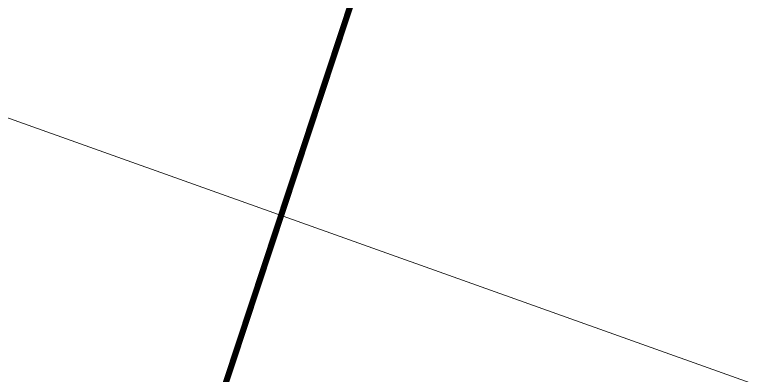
# Model space of a CAD drawing. Header units: inches. Extents: x 350994 to 353538, y 1581369 to 1583842.
# Drawn here: x 351631.27 to 351643.3, y 1583367.88 to 1583373.72 of the extents above; entities that cross this region are included whole.
import ezdxf

# ---------------------------------------------------------------- set-up
doc = ezdxf.new("R2010")
doc.units = ezdxf.units.IN
doc.header["$MEASUREMENT"] = 0
doc.linetypes.add('1', pattern=[0])
doc.linetypes.add('ACAD_ISO03W100', pattern=[30, 12, -18])
doc.layers.add('CW', color=94, linetype='1')
doc.layers.add('EP TF', color=5, linetype='Continuous')
doc.styles.get("Standard").update_dxf_attribs({"font": 'arial.ttf'})
doc.linetypes.add('HOT_WATER_SUPPLY', pattern='A,0.5,-0.2,["HW",Standard,S=0.1,R=0,X=-0.1,Y=-0.05],-0.2', length=0.9)

msp = doc.modelspace()

# ---------------------------------------------------------------- linework, layer by layer
at = {"layer": 'CW', "linetype": 'ACAD_ISO03W100', "lineweight": 5, "ltscale": 0.1, "const_width": 0.1, "elevation": 92.972}
msp.add_lwpolyline([(351749.109, 1583331.101), (351789.128, 1583411.093), (351812.907, 1583459.527), (351780.156, 1583481.911), (351783.96, 1583500.876), (351739.982, 1583521.816), (351693.639, 1583544.401), (351671.316, 1583477.66), (351670.974, 1583476.53), (351641.025, 1583386.913), (351630.339, 1583354.569), (351629.04, 1583351.003), (351623.7, 1583336.079), (351671.425, 1583318.699), (351678.048, 1583332.36), (351679.182, 1583334.969), (351687.203, 1583355.095), (351749.109, 1583331.101)], dxfattribs=at)
at = {"layer": 'EP TF', "color": 252, "linetype": 'HOT_WATER_SUPPLY', "lineweight": 5, "ltscale": 6, "elevation": 113.044}
msp.add_lwpolyline([(351628.346, 1583373.05), (351667.253, 1583359.166), (351704.181, 1583346.536)], dxfattribs=at)

doc.saveas('drawing.dxf')
